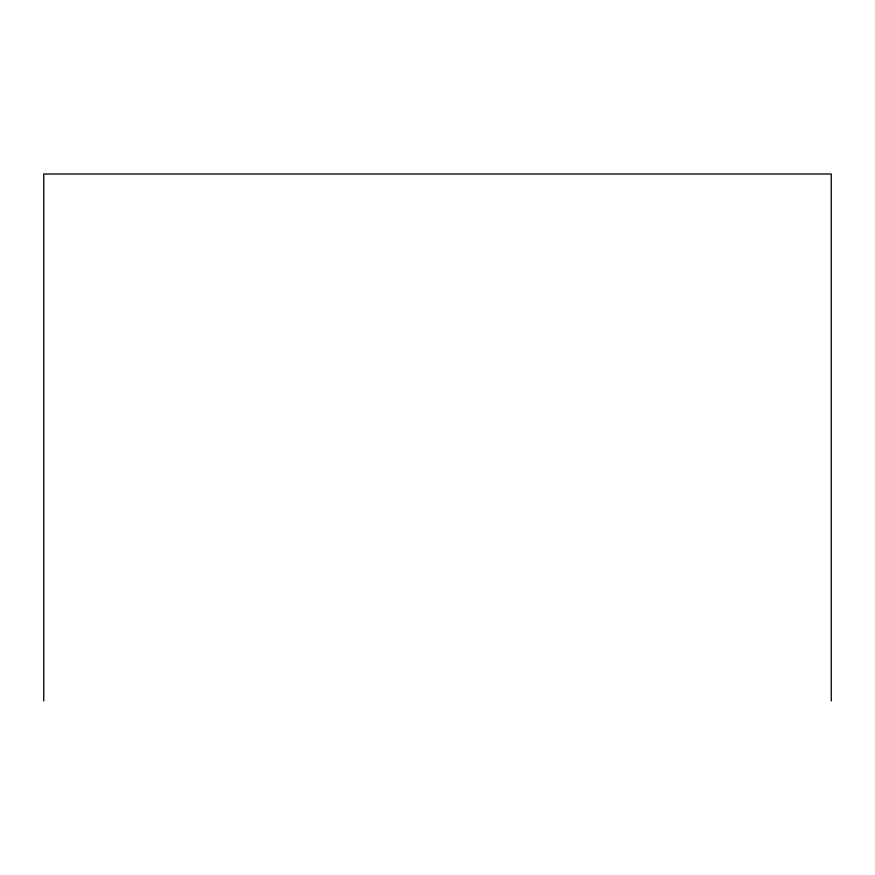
<?xml version="1.0" encoding="UTF-8"?>
<svg xmlns="http://www.w3.org/2000/svg" width="875" height="875" viewBox="0 0 875 875"><rect width="100%" height="100%" fill="white"/><g stroke="black" fill="none" stroke-linecap="round" stroke-linejoin="round"><path stroke-width="1.31" d="M831.25 700.995L831.25 174.005L43.75 174.005L43.75 700.995"/></g></svg>
